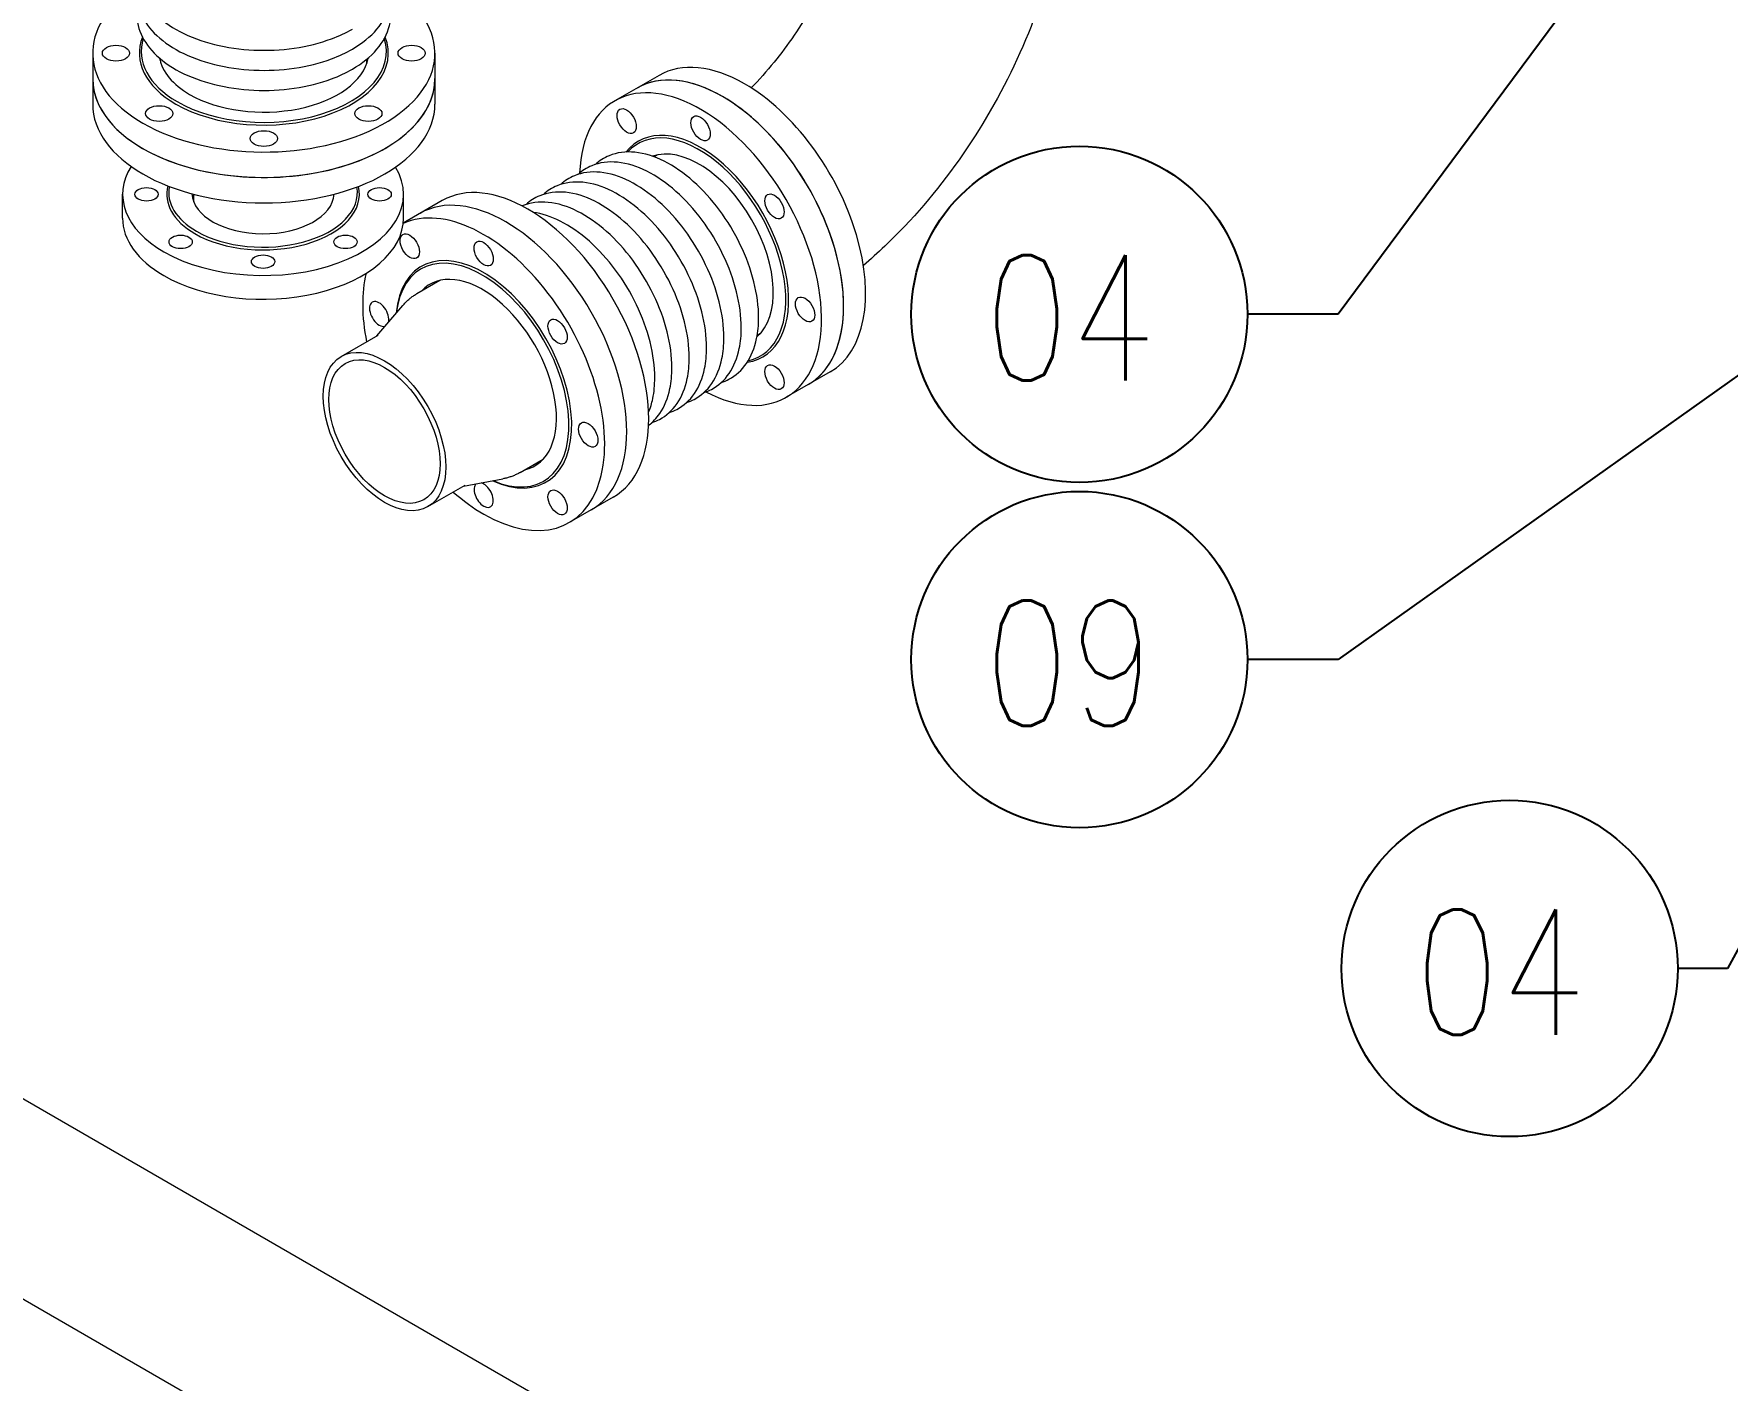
# Model space of a CAD drawing. Header units: millimetres. Extents: x -312439 to 477422, y -331570 to 212570.
# Drawn here: x 343478 to 345168, y 155036 to 156380 of the extents above; entities that cross this region are included whole.
import ezdxf

# ---------------------------------------------------------------- set-up
doc = ezdxf.new("R2010")
doc.units = ezdxf.units.MM
doc.layers.add('ARCONDTEXTO', color=4, linetype='Continuous')
doc.layers.add('TEXTO FORMATO', color=4, linetype='Continuous')
doc.styles.add('ROMAND', font='ROMAND.SHX')
doc.styles.add('ROMANS', font='romans.shx', dxfattribs={"height": 187.5})
doc.dimstyles.new('1-50 (MILIMETRO)', dxfattribs={"dimscale": 0, "dimtxt": 125, "dimasz": 125, "dimexe": 100, "dimexo": 100, "dimgap": 50, "dimtad": 0, "dimdec": 0, "dimzin": 0, "dimdsep": 46, "dimtxsty": 'ROMAND', "dimcen": -390, "dimclrd": 1, "dimclre": 1, "dimclrt": 3, "dimadec": 0, "dimazin": 0, "dimtfac": 1, "dimtdec": 0, "dimtix": 1, "dimtmove": 2, "dimatfit": 2, "dimfxl": 1, "dimtvp": 1, "dimtolj": 1, "dimtzin": 0, "dimarcsym": 0})

msp = doc.modelspace()

# ---------------------------------------------------------------- linework, layer by layer
at = {"color": 5, "linetype": 'Continuous', "lineweight": 0, "extrusion": (4.44089e-16, 0.816497, 0.57735)}
for p, q in [((341209.323, 156620.352), (347825.272, 152800.632)), ((341122.794, 156470.481), (347738.744, 152650.761)), ((343536.635, 156360.472), (343536.635, 156309.672)), ((343604.609, 156350.797), (343604.609, 156354.547)), ((343810.366, 156350.797), (343810.366, 156354.547)), ((343878.339, 156360.472), (343878.339, 156309.672)), ((344102.056, 156338.309), (344058.062, 156312.909)), ((344100.427, 156258.88), (344097.18, 156257.005)), ((343566.518, 156195.797), (343566.518, 156219.597)), ((343637.493, 156212.081), (343637.493, 156219.688)), ((343777.482, 156217.401), (343777.482, 156219.688)), ((343885.55, 156213.309), (343846.727, 156190.895)), ((343846.985, 156195.797), (343846.985, 156219.597)), ((343860.375, 156120.498), (343883.332, 156133.752)), ((343820.195, 156078.208), (343846.308, 156108.765)), ((343784.731, 156057.733), (343821.803, 156079.137)), ((344203.306, 156080.689), (344200.059, 156078.814)), ((344272.908, 156042.385), (344228.914, 156016.985)), ((343963.437, 155941.989), (343986.394, 155955.243)), ((343871.259, 155907.862), (343908.332, 155929.266)), ((343906.723, 155928.337), (343946.243, 155935.673)), ((344056.402, 155917.385), (344012.407, 155891.985))]:
    msp.add_line(p, q, dxfattribs=at)
at = {"color": 5, "linetype": 'Continuous', "lineweight": 0}
for centre, major_axis, start_param, end_param in [((343707.487, 156360.472), (-170.852, 0), 5.54247328, 7.06858347), ((343707.487, 156360.472), (-170.852, 0), 0.78539816, 3.88230468), ((343707.487, 156360.472), (-124.312, 0), 6.0571064, 7.06858347), ((343707.487, 156362.072), (122.352, 0), 2.95808865, 3.92699082), ((343707.487, 156360.472), (-124.312, 0), 0.78539816, 3.36767156), ((343707.487, 156362.072), (122.352, 0), 3.92699082, 6.46668931), ((343707.487, 156362.072), (104.716, 0), 3.24907876, 3.92699082), ((343707.487, 156362.072), (104.716, 0), 3.92699082, 6.1756992), ((344165.485, 156177.647), (85.426, -147.962), 0, 3.14159265), ((344187.482, 156190.347), (-85.426, 147.962), 5.49778714, 6.28318531), ((343707.487, 156335.072), (170.852, 0), 3.14159265, 6.28318531), ((343707.487, 156335.072), (170.852, 0), 3.14159265, 3.92699082), ((343707.487, 156335.072), (170.852, 0), 3.92699082, 6.28318531), ((344143.488, 156164.947), (-85.426, 147.962), 2.40088063, 7.02389733), ((344165.485, 156177.647), (-85.426, 147.962), 5.49778714, 6.28318531), ((344187.482, 156190.347), (-85.426, 147.962), 3.14159265, 5.49778714), ((344165.485, 156177.647), (-85.426, 147.962), 3.14159265, 5.49778714), ((343707.487, 156309.672), (-170.852, 0), 0, 3.14159265), ((344143.488, 156164.947), (-62.156, 107.657), 2.91551375, 6.50926421), ((344142.102, 156164.147), (61.176, -105.96), 6.09968131, 9.60828196), ((344142.102, 156164.147), (52.358, -90.686), 0.10748611, 3.03410655), ((343706.751, 156219.597), (-140.233, 0), 5.93304267, 7.06858347), ((343706.751, 156219.597), (-140.233, 0), 0.78539816, 3.48229878), ((343706.751, 156219.597), (96.142, 0), 2.98987482, 3.92699082), ((343706.751, 156221.197), (94.183, 0), 3.02695683, 3.92699082), ((343706.751, 156219.597), (96.142, 0), 3.92699082, 6.42546663), ((343706.751, 156221.197), (94.183, 0), 3.92699082, 6.38821398), ((343948.979, 156052.647), (85.426, -147.962), 0, 3.14159265), ((343970.976, 156065.347), (85.426, -147.962), 0, 3.14159265), ((343706.751, 156221.197), (-71.035, 0), 0.02553219, 3.1064533), ((343706.751, 156195.797), (140.233, 0), 3.14159265, 3.92699082), ((343706.751, 156195.797), (140.233, 0), 3.92699082, 6.28318531), ((343926.981, 156039.947), (-85.426, 147.962), 2.35619449, 6.22477498), ((343926.981, 156039.947), (-62.156, 107.657), 2.45904627, 6.96573169), ((343925.596, 156039.147), (61.176, -105.96), 5.62196445, 10.08599882), ((343926.981, 156039.947), (-85.426, 147.962), 0.54616254, 1.03973171), ((343925.596, 156039.147), (52.358, -90.686), 6.10524599, 9.60271728), ((343822.625, 156100.197), (-6.797, 11.773), 3.65792062, 8.6393798), ((343822.625, 156100.197), (-6.797, 11.773), 2.35619449, 3.02823479), ((343926.981, 156039.947), (-85.426, 147.962), 2.10186094, 2.35619449), ((343926.981, 155919.447), (-6.797, 11.773), 0.11335786, 2.35619449), ((343926.981, 155919.447), (-6.797, 11.773), 2.35619449, 5.76685734)]:
    msp.add_ellipse(centre, major_axis=major_axis, ratio=0.57735027, start_param=start_param, end_param=end_param, dxfattribs=at)
for centre, major_axis in [((343559.906, 156360.472), (-13.595, 0)), ((343855.069, 156360.472), (-13.595, 0)), ((343603.131, 156300.222), (-13.595, 0)), ((343811.843, 156300.222), (-13.595, 0)), ((344069.697, 156292.757), (-6.797, 11.773)), ((344143.488, 156285.447), (-6.797, 11.773)), ((343707.487, 156275.266), (-13.595, 0)), ((343590.4, 156219.597), (11.635, 0)), ((343823.102, 156219.597), (-11.635, 0)), ((344217.279, 156207.55), (-6.797, 11.773)), ((343624.479, 156172.097), (11.635, 0)), ((343789.024, 156172.097), (-11.635, 0)), ((343853.191, 156167.757), (-6.797, 11.773)), ((343706.751, 156152.422), (-11.635, 0)), ((343926.981, 156160.447), (-6.797, 11.773)), ((344247.844, 156104.697), (-6.797, 11.773)), ((344000.772, 156082.55), (-6.797, 11.773)), ((343827.995, 155982.797), (-43.264, 74.936)), ((343827.995, 155982.797), (-39.253, 67.988)), ((344217.279, 156037.138), (-6.797, 11.773)), ((344031.338, 155979.697), (-6.797, 11.773)), ((344000.772, 155912.138), (-6.797, 11.773))]:
    msp.add_ellipse(centre, major_axis=major_axis, ratio=0.57735027, dxfattribs=at)
for points, knots in [([(344293.502, 156497.947), (344290.703, 156487.99), (344287.356, 156477.801), (344275.886, 156447.368), (344266.255, 156426.928), (344243.699, 156387.5), (344230.729, 156368.542), (344209.506, 156342.341), (344201.853, 156333.735), (344194.117, 156325.806)], [0.369794337, 0.369794337, 0.369794337, 0.369794337, 0.507609134, 0.507609134, 0.778558045, 0.778558045, 1.053396997, 1.053396997, 1.20100199, 1.20100199, 1.20100199, 1.20100199]), ([(344502.976, 156489.622), (344501.249, 156480.208), (344499.241, 156470.791), (344488.19, 156425.137), (344475.429, 156389.048), (344443.206, 156319.231), (344423.741, 156285.517), (344379.389, 156222.702), (344354.516, 156193.606), (344320.504, 156161.209), (344313.352, 156154.761), (344306.063, 156148.559)], [0.23264377, 0.23264377, 0.23264377, 0.23264377, 0.31415927, 0.31415927, 0.62831853, 0.62831853, 0.9424778, 0.9424778, 1.25663706, 1.25663706, 1.33815256, 1.33815256, 1.33815256, 1.33815256]), ([(343581.802, 156449.095), (343581.559, 156447.977), (343581.355, 156446.853), (343580.069, 156437.904), (343580.972, 156429.922), (343586.677, 156414.57), (343591.547, 156407.228), (343604.935, 156393.52), (343613.687, 156387.24), (343634.096, 156376.601), (343645.803, 156372.278), (343670.85, 156366.059), (343684.181, 156364.158), (343711.144, 156362.925), (343724.77, 156363.587), (343751.014, 156367.41), (343763.627, 156370.572), (343782.547, 156377.63), (343789.514, 156380.875), (343795.859, 156384.538)], [3.80182001, 3.80182001, 3.80182001, 3.80182001, 3.84420963, 3.84420963, 4.1383608, 4.1383608, 4.44043772, 4.44043772, 4.76340526, 4.76340526, 5.09164712, 5.09164712, 5.41874426, 5.41874426, 5.74494249, 5.74494249, 6.07146428, 6.07146428, 6.28318531, 6.28318531, 6.28318531, 6.28318531]), ([(343581.802, 156429.095), (343581.559, 156427.977), (343581.355, 156426.853), (343580.069, 156417.904), (343580.972, 156409.922), (343586.677, 156394.57), (343591.547, 156387.228), (343604.935, 156373.52), (343613.687, 156367.24), (343634.096, 156356.601), (343645.803, 156352.278), (343670.85, 156346.059), (343684.181, 156344.158), (343711.144, 156342.925), (343724.77, 156343.587), (343751.014, 156347.41), (343763.627, 156350.572), (343782.547, 156357.63), (343789.514, 156360.875), (343795.859, 156364.538)], [3.80182001, 3.80182001, 3.80182001, 3.80182001, 3.84420963, 3.84420963, 4.1383608, 4.1383608, 4.44043772, 4.44043772, 4.76340526, 4.76340526, 5.09164712, 5.09164712, 5.41874426, 5.41874426, 5.74494249, 5.74494249, 6.07146428, 6.07146428, 6.28318531, 6.28318531, 6.28318531, 6.28318531]), ([(343795.859, 156364.538), (343805.693, 156370.216), (343814.033, 156376.901), (343826.615, 156391.665), (343830.947, 156399.733), (343834.606, 156415.06), (343834.68, 156422.178), (343833.172, 156429.095)], [0, 0, 0, 0, 0.328163505, 0.328163505, 0.648411862, 0.648411862, 0.910568967, 0.910568967, 0.910568967, 0.910568967]), ([(343581.802, 156409.095), (343581.559, 156407.977), (343581.355, 156406.853), (343580.069, 156397.904), (343580.972, 156389.922), (343586.677, 156374.57), (343591.547, 156367.228), (343604.935, 156353.52), (343613.687, 156347.24), (343634.096, 156336.601), (343645.803, 156332.278), (343670.85, 156326.059), (343684.181, 156324.158), (343711.144, 156322.925), (343724.77, 156323.587), (343751.014, 156327.41), (343763.627, 156330.572), (343782.547, 156337.63), (343789.514, 156340.875), (343795.859, 156344.538)], [3.80182001, 3.80182001, 3.80182001, 3.80182001, 3.84420963, 3.84420963, 4.1383608, 4.1383608, 4.44043772, 4.44043772, 4.76340526, 4.76340526, 5.09164712, 5.09164712, 5.41874426, 5.41874426, 5.74494249, 5.74494249, 6.07146428, 6.07146428, 6.28318531, 6.28318531, 6.28318531, 6.28318531]), ([(343795.859, 156344.538), (343805.693, 156350.216), (343814.033, 156356.901), (343826.615, 156371.665), (343830.947, 156379.733), (343834.606, 156395.06), (343834.68, 156402.178), (343833.172, 156409.095)], [0, 0, 0, 0, 0.328163505, 0.328163505, 0.648411862, 0.648411862, 0.910568967, 0.910568967, 0.910568967, 0.910568967]), ([(344201.472, 156096.382), (344201.472, 156107.738), (344199.851, 156119.888), (344193.626, 156144.592), (344189.03, 156157.141), (344177.364, 156181.397), (344170.303, 156193.102), (344154.402, 156214.551), (344145.564, 156224.291), (344126.913, 156240.849), (344117.1, 156247.657), (344097.395, 156257.554), (344087.496, 156260.646), (344068.823, 156262.495), (344060.005, 156261.373), (344047.156, 156256.064), (344042.563, 156253.145), (344038.537, 156249.482)], [0, 0, 0, 0, 0.32816351, 0.32816351, 0.65548399, 0.65548399, 0.98174571, 0.98174571, 1.30813582, 1.30813582, 1.63575105, 1.63575105, 1.96354502, 1.96354502, 2.27981164, 2.27981164, 2.48136529, 2.48136529, 2.48136529, 2.48136529]), ([(344184.152, 156086.382), (344184.152, 156097.738), (344182.53, 156109.888), (344176.306, 156134.592), (344171.709, 156147.141), (344160.043, 156171.397), (344152.983, 156183.102), (344137.082, 156204.551), (344128.243, 156214.291), (344109.592, 156230.849), (344099.78, 156237.657), (344080.075, 156247.554), (344070.175, 156250.646), (344051.502, 156252.495), (344042.684, 156251.373), (344029.836, 156246.064), (344025.242, 156243.145), (344021.216, 156239.482)], [0, 0, 0, 0, 0.32816351, 0.32816351, 0.65548399, 0.65548399, 0.98174571, 0.98174571, 1.30813582, 1.30813582, 1.63575105, 1.63575105, 1.96354502, 1.96354502, 2.27981164, 2.27981164, 2.48136529, 2.48136529, 2.48136529, 2.48136529]), ([(344149.511, 156066.382), (344149.511, 156077.738), (344147.889, 156089.888), (344141.665, 156114.592), (344137.068, 156127.141), (344125.402, 156151.397), (344118.342, 156163.102), (344102.441, 156184.551), (344093.602, 156194.291), (344074.951, 156210.849), (344065.139, 156217.657), (344045.434, 156227.554), (344035.534, 156230.646), (344016.861, 156232.495), (344008.043, 156231.373), (343995.194, 156226.064), (343990.601, 156223.145), (343986.575, 156219.482)], [0, 0, 0, 0, 0.32816351, 0.32816351, 0.65548399, 0.65548399, 0.98174571, 0.98174571, 1.30813582, 1.30813582, 1.63575105, 1.63575105, 1.96354502, 1.96354502, 2.27981164, 2.27981164, 2.48136529, 2.48136529, 2.48136529, 2.48136529]), ([(344166.831, 156076.382), (344166.831, 156087.738), (344165.21, 156099.888), (344158.985, 156124.592), (344154.389, 156137.141), (344142.723, 156161.397), (344135.662, 156173.102), (344119.761, 156194.551), (344110.923, 156204.291), (344092.272, 156220.849), (344082.459, 156227.657), (344062.754, 156237.554), (344052.855, 156240.646), (344034.182, 156242.495), (344025.364, 156241.373), (344012.515, 156236.064), (344007.922, 156233.145), (344003.896, 156229.482)], [0, 0, 0, 0, 0.32816351, 0.32816351, 0.65548399, 0.65548399, 0.98174571, 0.98174571, 1.30813582, 1.30813582, 1.63575105, 1.63575105, 1.96354502, 1.96354502, 2.27981164, 2.27981164, 2.48136529, 2.48136529, 2.48136529, 2.48136529]), ([(344114.87, 156046.382), (344114.87, 156057.738), (344113.248, 156069.888), (344107.024, 156094.592), (344102.427, 156107.141), (344090.761, 156131.397), (344083.701, 156143.102), (344067.799, 156164.551), (344058.961, 156174.291), (344040.31, 156190.849), (344030.498, 156197.657), (344010.793, 156207.554), (344000.893, 156210.646), (343982.22, 156212.495), (343973.402, 156211.373), (343965.45, 156208.087), (343965.346, 156208.044), (343965.242, 156208)], [0, 0, 0, 0, 0.32816351, 0.32816351, 0.65548399, 0.65548399, 0.98174571, 0.98174571, 1.30813582, 1.30813582, 1.63575105, 1.63575105, 1.96354502, 1.96354502, 2.27981164, 2.27981164, 2.28401584, 2.28401584, 2.28401584, 2.28401584]), ([(344132.19, 156056.382), (344132.19, 156067.738), (344130.569, 156079.888), (344124.344, 156104.592), (344119.748, 156117.141), (344108.081, 156141.397), (344101.021, 156153.102), (344085.12, 156174.551), (344076.282, 156184.291), (344057.631, 156200.849), (344047.818, 156207.657), (344028.113, 156217.554), (344018.214, 156220.646), (343999.541, 156222.495), (343990.723, 156221.373), (343977.874, 156216.064), (343973.281, 156213.145), (343969.255, 156209.482)], [0, 0, 0, 0, 0.32816351, 0.32816351, 0.65548399, 0.65548399, 0.98174571, 0.98174571, 1.30813582, 1.30813582, 1.63575105, 1.63575105, 1.96354502, 1.96354502, 2.27981164, 2.27981164, 2.48136529, 2.48136529, 2.48136529, 2.48136529]), ([(344097.799, 156036.442), (344097.799, 156047.818), (344096.173, 156059.987), (344089.937, 156084.725), (344085.333, 156097.289), (344073.647, 156121.572), (344066.576, 156133.288), (344050.651, 156154.756), (344041.8, 156164.504), (344023.119, 156181.074), (344013.29, 156187.885), (343994.367, 156197.371), (343985.275, 156200.345), (343976.48, 156201.525)], [0, 0, 0, 0, 0.32834736, 0.32834736, 0.65583782, 0.65583782, 0.98224611, 0.98224611, 1.30878744, 1.30878744, 1.63658278, 1.63658278, 1.9373305, 1.9373305, 1.9373305, 1.9373305]), ([(343846.308, 156108.765), (343847.095, 156109.685), (343847.914, 156110.583), (343849.615, 156112.328), (343850.498, 156113.176), (343852.323, 156114.813), (343853.266, 156115.602), (343855.208, 156117.118), (343856.207, 156117.843), (343858.255, 156119.224), (343859.304, 156119.88), (343860.375, 156120.498)], [3.725505765, 3.725505765, 3.725505765, 3.725505765, 3.765802776, 3.765802776, 3.806099786, 3.806099786, 3.846396796, 3.846396796, 3.886693807, 3.886693807, 3.926990817, 3.926990817, 3.926990817, 3.926990817]), ([(344164.222, 156031.789), (344166.845, 156032.627), (344169.377, 156033.683), (344178.727, 156038.592), (344184.675, 156043.995), (344194.134, 156057.79), (344197.538, 156066.29), (344200.816, 156082.224), (344201.472, 156089.143), (344201.472, 156096.382)], [5.37261634, 5.37261634, 5.37261634, 5.37261634, 5.474589709, 5.474589709, 5.767211043, 5.767211043, 6.073965029, 6.073965029, 6.283185307, 6.283185307, 6.283185307, 6.283185307]), ([(344129.581, 156011.789), (344132.204, 156012.627), (344134.736, 156013.683), (344144.086, 156018.592), (344150.034, 156023.995), (344159.493, 156037.79), (344162.897, 156046.29), (344166.175, 156062.224), (344166.831, 156069.143), (344166.831, 156076.382)], [5.37261634, 5.37261634, 5.37261634, 5.37261634, 5.474589709, 5.474589709, 5.767211043, 5.767211043, 6.073965029, 6.073965029, 6.283185307, 6.283185307, 6.283185307, 6.283185307]), ([(344146.901, 156021.789), (344149.525, 156022.627), (344152.056, 156023.683), (344161.407, 156028.592), (344167.355, 156033.995), (344176.813, 156047.79), (344180.217, 156056.29), (344183.495, 156072.224), (344184.152, 156079.143), (344184.152, 156086.382)], [5.37261634, 5.37261634, 5.37261634, 5.37261634, 5.474589709, 5.474589709, 5.767211043, 5.767211043, 6.073965029, 6.073965029, 6.283185307, 6.283185307, 6.283185307, 6.283185307]), ([(344112.26, 156001.789), (344114.884, 156002.627), (344117.415, 156003.683), (344126.766, 156008.592), (344132.713, 156013.995), (344142.172, 156027.79), (344145.576, 156036.29), (344148.854, 156052.224), (344149.511, 156059.143), (344149.511, 156066.382)], [5.37261634, 5.37261634, 5.37261634, 5.37261634, 5.474589709, 5.474589709, 5.767211043, 5.767211043, 6.073965029, 6.073965029, 6.283185307, 6.283185307, 6.283185307, 6.283185307]), ([(344091.65, 155989.055), (344095.87, 155992.251), (344099.578, 155996.19), (344107.531, 156007.79), (344110.935, 156016.29), (344114.213, 156032.224), (344114.87, 156039.143), (344114.87, 156046.382)], [5.569965798, 5.569965798, 5.569965798, 5.569965798, 5.767211043, 5.767211043, 6.073965029, 6.073965029, 6.283185307, 6.283185307, 6.283185307, 6.283185307]), ([(344094.94, 155991.789), (344097.563, 155992.627), (344100.095, 155993.683), (344109.445, 155998.592), (344115.393, 156003.995), (344124.852, 156017.79), (344128.256, 156026.29), (344131.534, 156042.224), (344132.19, 156049.143), (344132.19, 156056.382)], [5.37261634, 5.37261634, 5.37261634, 5.37261634, 5.474589709, 5.474589709, 5.767211043, 5.767211043, 6.073965029, 6.073965029, 6.283185307, 6.283185307, 6.283185307, 6.283185307]), ([(344091.661, 156002.025), (344093.424, 156006.312), (344094.805, 156010.915), (344097.14, 156022.252), (344097.799, 156029.187), (344097.799, 156036.442)], [5.916651137, 5.916651137, 5.916651137, 5.916651137, 6.073766391, 6.073766391, 6.283185307, 6.283185307, 6.283185307, 6.283185307]), ([(343963.437, 155941.989), (343962.366, 155941.371), (343961.274, 155940.79), (343959.054, 155939.707), (343957.927, 155939.205), (343955.643, 155938.28), (343954.488, 155937.859), (343952.157, 155937.096), (343950.982, 155936.755), (343948.62, 155936.154), (343947.433, 155935.894), (343946.243, 155935.673)], [0.785398163, 0.785398163, 0.785398163, 0.785398163, 0.825695174, 0.825695174, 0.865992184, 0.865992184, 0.906289194, 0.906289194, 0.946586205, 0.946586205, 0.986883215, 0.986883215, 0.986883215, 0.986883215])]:
    msp.add_open_spline(points, degree=3, knots=knots, dxfattribs=at)
at = {"layer": 'TEXTO FORMATO', "color": 1}
for centre in [(344521.675, 156099.855), (344521.675, 155755.219), (344951.182, 155446.918)]:
    msp.add_circle(centre, 167.835, dxfattribs=at)

# ---------------------------------------------------------------- texts
at = {"layer": 'ARCONDTEXTO', "color": 3, "linetype": 'Continuous', "lineweight": -3, "style": 'ROMANS', "width": 0.8}
for s, p in [('04', (344426.356, 156033.79)), ('09', (344426.356, 155689.154)), ('04', (344855.864, 155380.852))]:
    msp.add_text(s, height=125, dxfattribs=at).set_placement(p)

# ---------------------------------------------------------------- leaders
at = {"layer": 'TEXTO FORMATO'}
for points in [[(345100.18, 156531.786), (344780.176, 156099.855), (344689.51, 156099.855)], [(345504.95, 156270.744), (344780.176, 155755.219), (344689.51, 155755.219)], [(345537.191, 156122.625), (345168.567, 155446.918), (345119.018, 155446.918)]]:
    msp.add_leader(points, dimstyle='1-50 (MILIMETRO)', override={"dimscale": 1}, dxfattribs=at)

doc.saveas('drawing.dxf')
